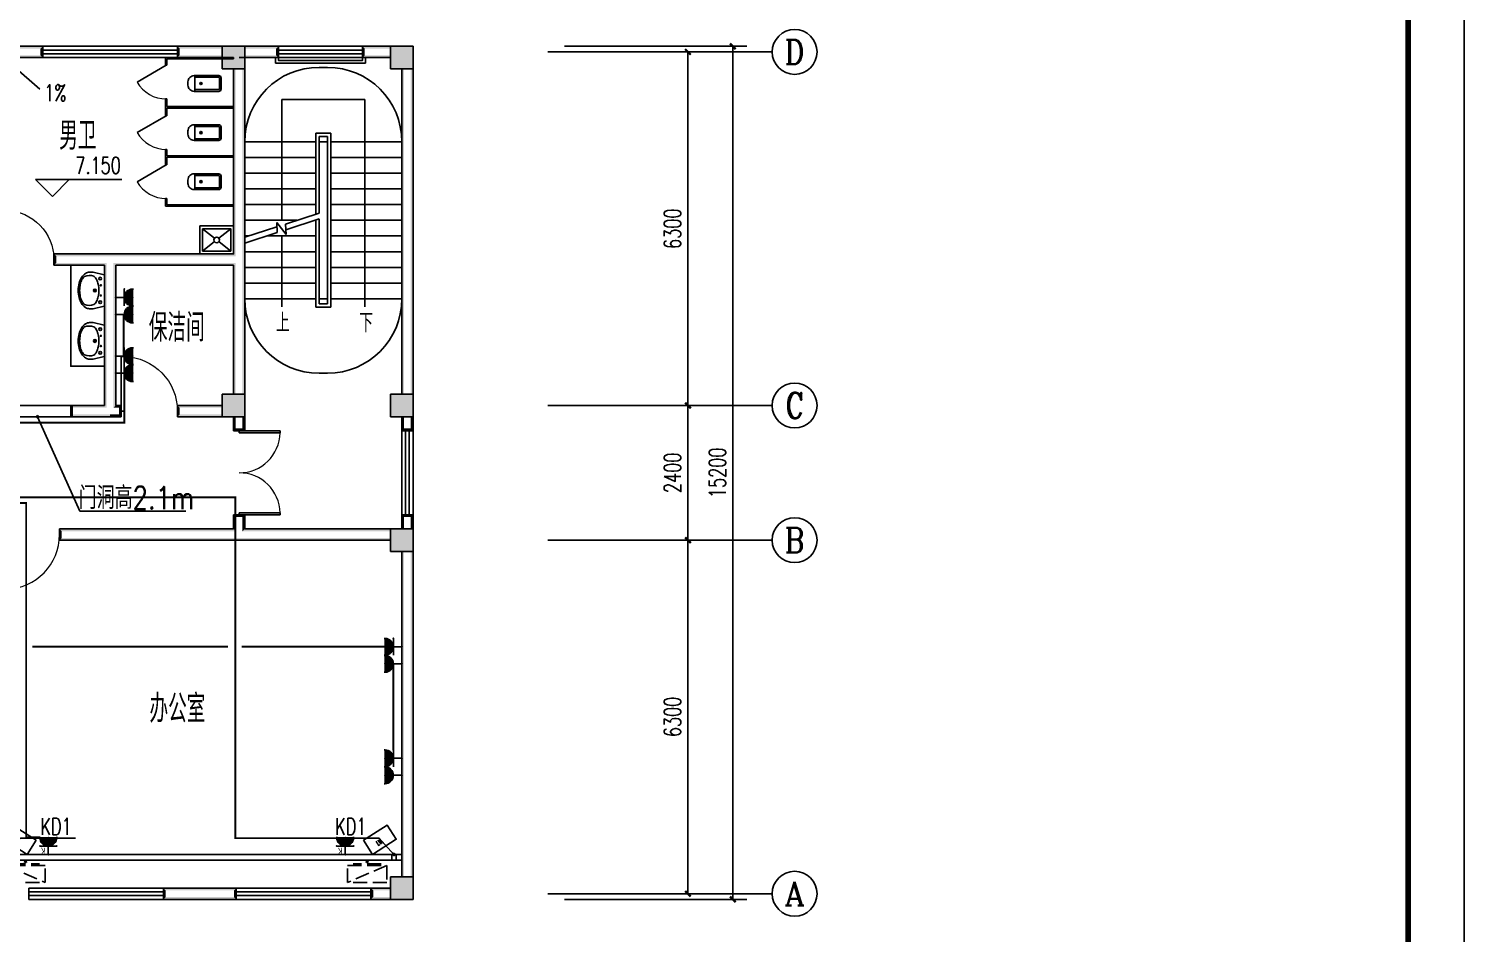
# Model space of a CAD drawing. Extents: x 6250600 to 6678662, y -692028 to -290561.
# Drawn here: x 6365534 to 6391120, y -497293 to -481174 of the extents above; entities that cross this region are included whole.
import ezdxf
from ezdxf.enums import TextEntityAlignment as Align

# ---------------------------------------------------------------- set-up
doc = ezdxf.new("R2010")
doc.units = 0
doc.header["$LTSCALE"] = 1000
doc.header["$MEASUREMENT"] = 0
doc.linetypes.add('DASH', pattern=[0.35, 0.25, -0.1])
doc.layers.get('0').update_dxf_attribs({"linetype": 'CONTINUOUS'})
doc.layers.get('Defpoints').update_dxf_attribs({"linetype": 'CONTINUOUS'})
for name, color, linetype in [('AXIS_TEXT', 7, 'CONTINUOUS'), ('EQUIP-插座', 3, 'CONTINUOUS'), ('PUB_HATCH', 8, 'CONTINUOUS'), ('PUB_TITLE', 4, 'CONTINUOUS'), ('TEL_TEXT', 7, 'CONTINUOUS'), ('WIRE-照明', 1, 'CONTINUOUS'), ('建筑底图', 251, 'CONTINUOUS')]:
    doc.layers.add(name, color=color, linetype=linetype)
doc.styles.add('_HZTXT', font='txt.shx', dxfattribs={"width": 0.8, "bigfont": 'HZTXT.shx'})
doc.styles.add('_TCH_AXIS', font='COMPLEX', dxfattribs={"bigfont": 'GBCBIG'})
doc.styles.add('_TCH_DIM', font='SIMPLEX', dxfattribs={"bigfont": 'GBCBIG'})
doc.styles.add('_TCH_DIM_T3', font='SIMPLEX', dxfattribs={"width": 0.705882, "bigfont": 'GBCBIG'})
doc.styles.add('_TCH_LABEL', font='COMPLEX', dxfattribs={"bigfont": 'GBCBIG'})
doc.styles.add('_TEL_DIM', font='sceie.shx', dxfattribs={"width": 0.8, "height": 3.5, "bigfont": 'sceic.shx'})
doc.styles.add('COMPLEX', font='COMPLEX')
doc.styles.add('DIM_FONT', font='SIMPLEX', dxfattribs={"width": 0.7, "bigfont": 'GBCBIG'})
doc.styles.add('schuco', font='sceie.shx', dxfattribs={"width": 0.7, "bigfont": 'sceic.shx'})
doc.dimstyles.new('_TCH_ARCH&&100', dxfattribs={"dimtxt": 297.5, "dimasz": 100, "dimexe": 250, "dimexo": 300, "dimgap": 126.25, "dimtad": 1, "dimdec": 0, "dimzin": 0, "dimdsep": 46, "dimtxsty": '_TCH_DIM_T3', "dimblk": 'ARCHTICK', "dimcen": 0.09, "dimclrt": 7, "dimazin": 2, "dimtfac": 1, "dimtdec": 0, "dimtix": 1, "dimtmove": 2, "dimatfit": 3, "dimfxl": 0, "dimtolj": 1, "dimtzin": 0, "dimarcsym": 0})

# ---------------------------------------------------------------- blocks, each defined once
blk = doc.blocks.new('$equip$00001848')
for p, q in [((-0.5, 1.05), (-0.5, 1)), ((-0.5, 1), (0.5, 1)), ((0.5, 1.05), (0.5, 1)), ((0.513, 1.05), (0.513, 1)), ((0.513, 1), (1.513, 1)), ((1.513, 1.05), (1.513, 1)), ((0, 0.5), (0, 0)), ((1.513, 0.5), (0.513, 0.5)), ((1.013, 0.5), (1.013, 0))]:
    blk.add_line(p, q)
for centre in [(0, 1), (1.013, 1)]:
    blk.add_arc(centre, 0.5, 180, 0)
for p in [(0, 1), (1.013, 1), (0, 0), (1.013, 0), (1.513, 0.5)]:
    blk.add_point(p)
for points in [[(0.433, 0.75), (-0.433, 0.75), (0.5, 1), (-0.5, 1)], [(1.446, 0.75), (0.58, 0.75), (1.513, 1), (0.513, 1)], [(0.25, 0.567), (-0.25, 0.567), (0.433, 0.75), (-0.433, 0.75)], [(0, 0.5), (0, 0.5), (0.25, 0.567), (-0.25, 0.567)], [(1.263, 0.567), (0.763, 0.567), (1.446, 0.75), (0.58, 0.75)], [(1.013, 0.5), (1.013, 0.5), (1.263, 0.567), (0.763, 0.567)]]:
    blk.add_solid(points)
at = {"layer": 'TEL_TEXT', "style": '_TEL_DIM', "flags": 1}
blk.add_attdef('A', text='', height=0.00002, dxfattribs=at).set_placement((0, 0), align=Align.MIDDLE_CENTER)
blk = doc.blocks.new('$equip$00001765')
for p, q in [((0, 0.55), (0, 1.05)), ((0.5, 0.55), (-0.5, 0.55)), ((-0.5, 0.05), (0.5, 0.05)), ((-0.5, 0), (-0.5, 0.05)), ((0.5, 0), (0.5, 0.05))]:
    blk.add_line(p, q)
blk.add_arc((0, 0.05), 0.5, 0, 180)
for p in [(0, 1.05), (-0.5, 0.55), (0, 0.05), (0.5, 0.55)]:
    blk.add_point(p)
for points in [[(0.433, 0.3), (-0.433, 0.3), (0.5, 0.05), (-0.5, 0.05)], [(0.25, 0.483), (-0.25, 0.483), (0.433, 0.3), (-0.433, 0.3)], [(0, 0.55), (0, 0.55), (0.25, 0.483), (-0.25, 0.483)]]:
    blk.add_solid(points)
at = {"color": 7, "style": '_TEL_DIM'}
blk.add_attdef('$TEXT$', text='', height=0.4, dxfattribs=at).set_placement((0.295, 0.837), align=Align.MIDDLE_CENTER)
at = {"color": 7, "style": '_TEL_DIM', "flags": 1}
blk.add_attdef('A', text='', height=0.00002, dxfattribs=at).set_placement((0, 0), align=Align.MIDDLE_CENTER)
blk = doc.blocks.new('_AXISO')
blk.add_circle((0, 0), 0.5)
at = {"layer": 'AXIS_TEXT', "style": 'COMPLEX', "width": 1.041667}
blk.add_attdef('A', text='', height=0.56, dxfattribs=at).set_placement((-0.25, -0.28), (0.25, -0.28), align=Align.FIT)
blk = doc.blocks.new('_LV12')
for p, q in [((-250, -50), (-39, -219)), ((39, -219), (250, -50)), ((-250, -450), (-39, -281)), ((39, -281), (250, -450))]:
    blk.add_line(p, q)
for points in [[(300, -500), (300, 0), (-300, 0), (-300, -500)], [(250, -450), (250, -50), (-250, -50), (-250, -450)]]:
    blk.add_lwpolyline(points, close=True)
blk.add_circle((0, -250), 50)
blk = doc.blocks.new('$plan$00000344')
for p, q in [((-280, -10), (-280, 0)), ((280, 0), (280, -10)), ((-251, -189), (-251, -186)), ((-248, -183), (-250, -185))]:
    blk.add_line(p, q)
for points in [[(-280, 0), (280, 0)], [(-326, -200), (-280, -5)], [(326, -204), (280, -5)]]:
    blk.add_lwpolyline(points)
for points in [[(-326, -200, 0.008223), (-326, -204, 0.149285)], [(253, -188, 0.098208), (193, -141, 0.066287), (110, -111, 0.052428), (0, -100, 0.052428), (-110, -111, 0.066287), (-193, -141, 0.093876), (-251, -186, 0.171377)], [(-326, -266, 0.149285), (-304, -337, 0.107079), (-231, -408, 0.075625), (-131, -450, 0.062436), (-1, -467, 0.062436), (130, -452, 0.075625), (230, -410, 0.107079), (304, -339, 0.149285), (326, -268, 0.005205), (326, -266, 0.086596)], [(-250, -358, 0.091341), (-193, -401, 0.066287), (-110, -431, 0.052428), (0, -442, 0.052428), (110, -431, 0.066287), (193, -401, 0.091756), (250, -358, 0.171377)]]:
    blk.add_lwpolyline(points, format="xyb")
at = {"flags": 128}
for points in [[(-326, -204), (-326, -268)], [(326, -204), (326, -268)]]:
    blk.add_lwpolyline(points, dxfattribs=at)
for points in [[(-253, -188, 0.172546), (-250, -358, 0.726395)], [(253, -188, -0.172546), (250, -358, -0.726395)]]:
    blk.add_lwpolyline(points, format="xyb", dxfattribs=at)
for centre, radius in [((-210, -75), 24), ((-210, -75), 24), ((-210, -75), 24), ((-90, -65), 10), ((0, -170), 25), ((90, -65), 10), ((210, -75), 24)]:
    blk.add_circle(centre, radius)
at = {"lineweight": 13}
blk.add_circle((0, -170), 15, dxfattribs=at)
blk.add_arc((-250, -186), 1, 131.3224, 180)
blk = doc.blocks.new('$lvtry$00000200')
at = {"color": 0}
for p, q in [((-110, -40), (-110, -470)), ((100, -30), (-100, -30)), ((110, -470), (110, -40))]:
    blk.add_line(p, q, dxfattribs=at)
blk.add_lwpolyline([(100, 0), (-100, 0, 0.414214), (-140, -40), (-140, -480, 0.414214), (-30, -590), (30, -590, 0.414214), (140, -480), (140, -40, 0.414214)], format="xyb", close=True, dxfattribs=at)
blk.add_lwpolyline([(140, -470), (-140, -470)], dxfattribs=at)
blk.add_circle((0, -359), 20, dxfattribs=at)
for centre, start, end in [((-100, -40), 90, 180), ((100, -40), 0, 90)]:
    blk.add_arc(centre, 10, start, end, dxfattribs=at)
for p in [(0, 0), (0, -359)]:
    blk.add_point(p, dxfattribs=at)
blk = doc.blocks.new('$TCHSYS$APDOOR2D')
blk.add_line((0.5, 0), (0, 0.866))
at = {"lineweight": 13}
blk.add_arc((0.5, 0), 1, 120, 180, dxfattribs=at)
blk = doc.blocks.new('A$C2E081725')
at = {"linetype": 'DASH'}
for p, q in [((700, 94), (0, 394)), ((600, 64), (100, 64)), ((138, 94), (138, 64)), ((350, 8), (327, 39)), ((350, 49), (350, 0)), ((350, 8), (373, 39)), ((563, 94), (563, 64))]:
    blk.add_line(p, q, dxfattribs=at)
blk.add_lwpolyline([(0, 394), (0, 94), (700, 94), (700, 394)], close=True, dxfattribs=at)
blk = doc.blocks.new('_ArchTick')
at = {"color": 0, "linetype": 'ByBlock', "const_width": 0.4}
blk.add_lwpolyline([(-0.5, -0.5), (0.5, 0.5)], dxfattribs=at)
blk = doc.blocks.new('*D333')
at = {"layer": 'Defpoints', "color": 0, "transparency": 16777216}
for p in [(6374784, -481488), (6378084, -481488), (6374784, -496688)]:
    blk.add_point(p, dxfattribs=at)
at = {"layer": '建筑底图', "color": 0, "lineweight": -2, "transparency": 16777216}
for p, q in [((6375084, -481488), (6378334, -481488)), ((6378084, -496688), (6378084, -481488)), ((6375084, -496688), (6378334, -496688))]:
    blk.add_line(p, q, dxfattribs=at)
at = {"layer": '建筑底图', "color": 0, "lineweight": -2, "transparency": 16777216, "xscale": 100, "yscale": 100, "zscale": 100}
for p, rotation in [((6378084, -481488), 90), ((6378084, -496688), 270)]:
    blk.add_blockref('_ArchTick', p, dxfattribs=dict(at, rotation=rotation))
at = {"layer": '建筑底图', "color": 7, "transparency": 16777216, "insert": (6377809, -489088), "char_height": 297.5, "attachment_point": 5, "rotation": 90, "style": '_TCH_DIM_T3'}
blk.add_mtext('\\A1;15200', dxfattribs=at)
blk = doc.blocks.new('*D334')
at = {"layer": 'Defpoints', "color": 0, "transparency": 16777216}
for p in [(6374784, -490288), (6377284, -490288), (6374784, -496588)]:
    blk.add_point(p, dxfattribs=at)
at = {"layer": '建筑底图', "color": 0, "lineweight": -2, "transparency": 16777216}
for p, q in [((6375084, -490288), (6377534, -490288)), ((6377284, -496588), (6377284, -490288)), ((6375084, -496588), (6377534, -496588))]:
    blk.add_line(p, q, dxfattribs=at)
at = {"layer": '建筑底图', "color": 0, "lineweight": -2, "transparency": 16777216, "xscale": 100, "yscale": 100, "zscale": 100}
for p, rotation in [((6377284, -490288), 90), ((6377284, -496588), 270)]:
    blk.add_blockref('_ArchTick', p, dxfattribs=dict(at, rotation=rotation))
at = {"layer": '建筑底图', "color": 7, "transparency": 16777216, "insert": (6377009, -493438), "char_height": 297.5, "attachment_point": 5, "rotation": 90, "style": '_TCH_DIM_T3'}
blk.add_mtext('\\A1;6300', dxfattribs=at)
blk = doc.blocks.new('*D335')
at = {"layer": 'Defpoints', "color": 0, "transparency": 16777216}
for p in [(6374784, -487888), (6377284, -487888), (6374784, -490288)]:
    blk.add_point(p, dxfattribs=at)
at = {"layer": '建筑底图', "color": 0, "lineweight": -2, "transparency": 16777216}
for p, q in [((6375084, -487888), (6377534, -487888)), ((6377284, -490288), (6377284, -487888)), ((6375084, -490288), (6377534, -490288))]:
    blk.add_line(p, q, dxfattribs=at)
at = {"layer": '建筑底图', "color": 0, "lineweight": -2, "transparency": 16777216, "xscale": 100, "yscale": 100, "zscale": 100}
for p, rotation in [((6377284, -487888), 90), ((6377284, -490288), 270)]:
    blk.add_blockref('_ArchTick', p, dxfattribs=dict(at, rotation=rotation))
at = {"layer": '建筑底图', "color": 7, "transparency": 16777216, "insert": (6377009, -489088), "char_height": 297.5, "attachment_point": 5, "rotation": 90, "style": '_TCH_DIM_T3'}
blk.add_mtext('\\A1;2400', dxfattribs=at)
blk = doc.blocks.new('*D336')
at = {"layer": 'Defpoints', "color": 0, "transparency": 16777216}
for p in [(6374784, -481588), (6377284, -481588), (6374784, -487888)]:
    blk.add_point(p, dxfattribs=at)
at = {"layer": '建筑底图', "color": 0, "lineweight": -2, "transparency": 16777216}
for p, q in [((6375084, -481588), (6377534, -481588)), ((6377284, -487888), (6377284, -481588)), ((6375084, -487888), (6377534, -487888))]:
    blk.add_line(p, q, dxfattribs=at)
at = {"layer": '建筑底图', "color": 0, "lineweight": -2, "transparency": 16777216, "xscale": 100, "yscale": 100, "zscale": 100}
for p, rotation in [((6377284, -481588), 90), ((6377284, -487888), 270)]:
    blk.add_blockref('_ArchTick', p, dxfattribs=dict(at, rotation=rotation))
at = {"layer": '建筑底图', "color": 7, "transparency": 16777216, "insert": (6377009, -484738), "char_height": 297.5, "attachment_point": 5, "rotation": 90, "style": '_TCH_DIM_T3'}
blk.add_mtext('\\A1;6300', dxfattribs=at)
blk = doc.blocks.new('$DorLib2D$00000002')
for p, q in [((-0.5, 0), (-0.5, 0.4875)), ((-0.475, 0.4875), (-0.5, 0.4875)), ((-0.475, 0), (-0.475, 0.4875)), ((0.475, 0), (0.475, 0.4875)), ((0.475, 0.4875), (0.5, 0.4875)), ((0.5, 0), (0.5, 0.4875)), ((-0.5, 0), (-0.475, 0)), ((0.5, 0), (0.475, 0))]:
    blk.add_line(p, q)
at = {"lineweight": 13}
for centre, start, end in [((-0.4875, 0), 0, 88.53072), ((0.4875, 0), 91.46928, 180)]:
    blk.add_arc(centre, 0.4875, start, end, dxfattribs=at)
blk = doc.blocks.new('_FZH')
blk.add_lwpolyline([(-0.5, -0.5), (0.5, -0.5), (0.5, 0.5), (-0.5, 0.5)], close=True)
at = {"layer": 'PUB_HATCH'}
blk.add_solid([(-0.5, -0.5), (0.5, -0.5), (-0.5, 0.5), (0.5, 0.5)], dxfattribs=at)
blk = doc.blocks.new('$DorLib2D$00000001')
for p, q in [((0.45, 0.975), (0.5, 0.975)), ((0.45, 0), (0.45, 0.975)), ((0.5, 0), (0.5, 0.975)), ((0.5, 0), (0.45, 0))]:
    blk.add_line(p, q)
at = {"lineweight": 13}
blk.add_arc((0.475, 0), 0.975, 91.4693, 180, dxfattribs=at)
blk = doc.blocks.new('$WINLIB2D$00000001')
at = {"color": 0}
for points in [[(-0.5, 0.5), (-0.5, -0.5)], [(-0.5, 0.5), (0.5, 0.5)], [(0.5, -0.5), (0.5, 0.5)], [(0.5, 0.167), (-0.5, 0.167)], [(0.5, -0.167), (-0.5, -0.167)], [(-0.5, -0.5), (0.5, -0.5)]]:
    blk.add_lwpolyline(points, dxfattribs=at)
blk = doc.blocks.new('$TCHSYS$WIN2D')
for p, q in [((-0.5, 0.5), (0.5, 0.5)), ((-0.5, 0.5), (-0.5, -0.5)), ((0.5, 0.5), (0.5, -0.5)), ((0.5, 0.167), (-0.5, 0.167)), ((0.5, -0.167), (-0.5, -0.167)), ((-0.5, -0.5), (0.5, -0.5))]:
    blk.add_line(p, q)

msp = doc.modelspace()

# ---------------------------------------------------------------- hatches: boundary and pattern name
at = {"layer": '建筑底图'}
for points in [[(6365084.5, -481487.6), (6365084.5, -481527.6), (6365744.5, -481527.6), (6365784.5, -481487.6)], [(6365784.5, -481687.6), (6365784.5, -481487.6), (6365744.5, -481527.6), (6365744.5, -481647.6)], [(6368984.5, -481527.6), (6368984.5, -481487.6), (6368184.5, -481487.6), (6368224.5, -481527.6)], [(6368184.5, -481487.6), (6368184.5, -481687.6), (6368224.5, -481647.6), (6368224.5, -481527.6)], [(6369384.5, -481487.6), (6368984.5, -481487.6), (6369024.5, -481527.6), (6369344.5, -481527.6)], [(6368984.5, -481487.6), (6368984.5, -481887.6), (6369024.5, -481847.6), (6369024.5, -481527.6)], [(6369384.5, -481887.6), (6369384.5, -481487.6), (6369344.5, -481527.6), (6369344.5, -481847.6)], [(6369384.5, -481487.6), (6369384.5, -481527.6), (6369944.5, -481527.6), (6369984.5, -481487.6)], [(6369984.5, -481687.6), (6369984.5, -481487.6), (6369944.5, -481527.6), (6369944.5, -481647.6)], [(6371984.5, -481527.6), (6371984.5, -481487.6), (6371484.5, -481487.6), (6371524.5, -481527.6)], [(6371484.5, -481487.6), (6371484.5, -481687.6), (6371524.5, -481647.6), (6371524.5, -481527.6)], [(6372384.5, -481487.6), (6371984.5, -481487.6), (6372024.5, -481527.6), (6372344.5, -481527.6)], [(6371984.5, -481487.6), (6371984.5, -481887.6), (6372024.5, -481847.6), (6372024.5, -481527.6)], [(6372384.5, -481887.6), (6372384.5, -481487.6), (6372344.5, -481527.6), (6372344.5, -481847.6)], [(6365084.5, -481647.6), (6365084.5, -481687.6), (6365784.5, -481687.6), (6365744.5, -481647.6)], [(6368984.5, -481687.6), (6368984.5, -481647.6), (6368224.5, -481647.6), (6368184.5, -481687.6)], [(6369384.5, -481647.6), (6369384.5, -481687.6), (6369984.5, -481687.6), (6369944.5, -481647.6)], [(6371984.5, -481687.6), (6371984.5, -481647.6), (6371524.5, -481647.6), (6371484.5, -481687.6)], [(6368984.5, -481887.6), (6369384.5, -481887.6), (6369344.5, -481847.6), (6369024.5, -481847.6)], [(6369224.5, -481887.6), (6369184.5, -481887.6), (6369184.5, -485187.6), (6369224.5, -485227.6)], [(6369384.5, -481887.6), (6369344.5, -481887.6), (6369344.5, -485287.6), (6369384.5, -485287.6)], [(6371984.5, -481887.6), (6372384.5, -481887.6), (6372344.5, -481847.6), (6372024.5, -481847.6)], [(6372184.5, -487687.6), (6372224.5, -487687.6), (6372224.5, -481887.6), (6372184.5, -481887.6)], [(6372344.5, -487687.6), (6372384.5, -487687.6), (6372384.5, -481887.6), (6372344.5, -481887.6)], [(6366484.5, -485187.6), (6365984.5, -485187.6), (6366024.5, -485227.6), (6366484.5, -485227.6)], [(6365984.5, -485187.6), (6365984.5, -485387.6), (6366024.5, -485347.6), (6366024.5, -485227.6)], [(6365984.5, -485387.6), (6366484.5, -485387.6), (6366484.5, -485347.6), (6366024.5, -485347.6)], [(6366984.5, -485187.6), (6366484.5, -485187.6), (6366484.5, -485227.6), (6366984.5, -485227.6)], [(6366884.5, -485387.6), (6366484.5, -485387.6), (6366484.5, -485347.6), (6366924.5, -485347.6)], [(6366884.5, -487887.6), (6366884.5, -485387.6), (6366924.5, -485347.6), (6366924.5, -487927.6)], [(6369184.5, -485187.6), (6366984.5, -485187.6), (6366984.5, -485227.6), (6369224.5, -485227.6)], [(6367084.5, -487887.6), (6367084.5, -485387.6), (6367044.5, -485347.6), (6367044.5, -487927.6)], [(6369184.5, -485387.6), (6367084.5, -485387.6), (6367044.5, -485347.6), (6369224.5, -485347.6)], [(6369184.5, -487687.6), (6369224.5, -487687.6), (6369224.5, -485347.6), (6369184.5, -485387.6)], [(6369344.5, -487687.6), (6369384.5, -487687.6), (6369384.5, -485287.6), (6369344.5, -485287.6)], [(6366884.5, -487887.6), (6366284.5, -487887.6), (6366284.5, -487927.6), (6366924.5, -487927.6)], [(6366284.5, -488087.6), (6366284.5, -487887.6), (6366324.5, -487887.6), (6366324.5, -488087.6)], [(6367184.5, -487887.6), (6367084.5, -487887.6), (6367044.5, -487927.6), (6367144.5, -487927.6)], [(6367184.5, -488087.6), (6367184.5, -487887.6), (6367144.5, -487927.6), (6367144.5, -488047.6)], [(6368984.5, -487927.6), (6368984.5, -487887.6), (6368184.5, -487887.6), (6368224.5, -487927.6)], [(6368184.5, -487887.6), (6368184.5, -488087.6), (6368224.5, -488047.6), (6368224.5, -487927.6)], [(6369384.5, -487687.6), (6368984.5, -487687.6), (6369024.5, -487727.6), (6369344.5, -487727.6)], [(6368984.5, -487687.6), (6368984.5, -488087.6), (6369024.5, -488047.6), (6369024.5, -487727.6)], [(6369384.5, -488087.6), (6369384.5, -487687.6), (6369344.5, -487727.6), (6369344.5, -488047.6)], [(6372384.5, -487687.6), (6371984.5, -487687.6), (6372024.5, -487727.6), (6372344.5, -487727.6)], [(6371984.5, -487687.6), (6371984.5, -488087.6), (6372024.5, -488047.6), (6372024.5, -487727.6)], [(6372384.5, -488087.6), (6372384.5, -487687.6), (6372344.5, -487727.6), (6372344.5, -488047.6)], [(6366984.5, -488087.6), (6366284.5, -488087.6), (6366284.5, -488047.6), (6366984.5, -488047.6)], [(6366984.5, -488087.6), (6367184.5, -488087.6), (6367144.5, -488047.6), (6366984.5, -488047.6)], [(6368984.5, -488087.6), (6368984.5, -488047.6), (6368224.5, -488047.6), (6368184.5, -488087.6)], [(6368984.5, -488087.6), (6369384.5, -488087.6), (6369344.5, -488047.6), (6369024.5, -488047.6)], [(6369224.5, -488087.6), (6369184.5, -488087.6), (6369184.5, -488337.6), (6369224.5, -488297.6)], [(6369384.5, -488087.6), (6369344.5, -488087.6), (6369344.5, -488297.6), (6369384.5, -488337.6)], [(6371984.5, -488087.6), (6372384.5, -488087.6), (6372344.5, -488047.6), (6372024.5, -488047.6)], [(6372224.5, -488087.6), (6372184.5, -488087.6), (6372184.5, -488337.6), (6372224.5, -488297.6)], [(6372384.5, -488087.6), (6372344.5, -488087.6), (6372344.5, -488297.6), (6372384.5, -488337.6)], [(6369184.5, -488337.6), (6369384.5, -488337.6), (6369344.5, -488297.6), (6369224.5, -488297.6)], [(6372184.5, -488337.6), (6372384.5, -488337.6), (6372344.5, -488297.6), (6372224.5, -488297.6)], [(6369384.5, -489837.6), (6369184.5, -489837.6), (6369224.5, -489877.6), (6369344.5, -489877.6)], [(6369184.5, -489837.6), (6369184.5, -490087.6), (6369224.5, -490127.6), (6369224.5, -489877.6)], [(6369384.5, -490087.6), (6369384.5, -489837.6), (6369344.5, -489877.6), (6369344.5, -490127.6)], [(6372384.5, -489837.6), (6372184.5, -489837.6), (6372224.5, -489877.6), (6372344.5, -489877.6)], [(6372184.5, -490087.6), (6372224.5, -490087.6), (6372224.5, -489877.6), (6372184.5, -489837.6)], [(6372344.5, -490087.6), (6372384.5, -490087.6), (6372384.5, -489837.6), (6372344.5, -489877.6)], [(6369184.5, -490087.6), (6366084.5, -490087.6), (6366124.5, -490127.6), (6369224.5, -490127.6)], [(6366084.5, -490087.6), (6366084.5, -490287.6), (6366124.5, -490247.6), (6366124.5, -490127.6)], [(6371984.5, -490127.6), (6371984.5, -490087.6), (6369384.5, -490087.6), (6369344.5, -490127.6)], [(6372384.5, -490087.6), (6371984.5, -490087.6), (6372024.5, -490127.6), (6372344.5, -490127.6)], [(6371984.5, -490087.6), (6371984.5, -490487.6), (6372024.5, -490447.6), (6372024.5, -490127.6)], [(6372384.5, -490487.6), (6372384.5, -490087.6), (6372344.5, -490127.6), (6372344.5, -490447.6)], [(6366084.5, -490287.6), (6369284.5, -490287.6), (6369284.5, -490247.6), (6366124.5, -490247.6)], [(6371984.5, -490287.6), (6371984.5, -490247.6), (6369284.5, -490247.6), (6369284.5, -490287.6)], [(6371984.5, -490487.6), (6372384.5, -490487.6), (6372344.5, -490447.6), (6372024.5, -490447.6)], [(6372184.5, -496287.6), (6372224.5, -496287.6), (6372224.5, -490487.6), (6372184.5, -490487.6)], [(6372344.5, -496287.6), (6372384.5, -496287.6), (6372384.5, -490487.6), (6372344.5, -490487.6)], [(6372384.5, -496287.6), (6371984.5, -496287.6), (6372024.5, -496327.6), (6372344.5, -496327.6)], [(6371984.5, -496287.6), (6371984.5, -496687.6), (6372024.5, -496647.6), (6372024.5, -496327.6)], [(6372384.5, -496687.6), (6372384.5, -496287.6), (6372344.5, -496327.6), (6372344.5, -496647.6)], [(6368584.5, -496487.6), (6367934.5, -496487.6), (6367974.5, -496527.6), (6368584.5, -496527.6)], [(6367934.5, -496487.6), (6367934.5, -496687.6), (6367974.5, -496647.6), (6367974.5, -496527.6)], [(6369234.5, -496487.6), (6368584.5, -496487.6), (6368584.5, -496527.6), (6369194.5, -496527.6)], [(6369234.5, -496687.6), (6369234.5, -496487.6), (6369194.5, -496527.6), (6369194.5, -496647.6)], [(6371984.5, -496527.6), (6371984.5, -496487.6), (6371634.5, -496487.6), (6371674.5, -496527.6)], [(6371634.5, -496487.6), (6371634.5, -496687.6), (6371674.5, -496647.6), (6371674.5, -496527.6)], [(6367934.5, -496687.6), (6368584.5, -496687.6), (6368584.5, -496647.6), (6367974.5, -496647.6)], [(6368584.5, -496687.6), (6369234.5, -496687.6), (6369194.5, -496647.6), (6368584.5, -496647.6)], [(6371984.5, -496687.6), (6371984.5, -496647.6), (6371674.5, -496647.6), (6371634.5, -496687.6)], [(6371984.5, -496687.6), (6372384.5, -496687.6), (6372344.5, -496647.6), (6372024.5, -496647.6)]]:
    msp.add_hatch(color=256, dxfattribs=at).paths.add_polyline_path(points)

# ---------------------------------------------------------------- linework, layer by layer
at = {"layer": 'PUB_TITLE', "color": 4}
msp.add_lwpolyline([(6331719.6, -512141.8), (6391119.6, -512141.8), (6391119.6, -470141.8), (6331719.6, -470141.8)], close=True, dxfattribs=at)
at = {"layer": 'PUB_TITLE', "color": 4, "const_width": 100}
msp.add_lwpolyline([(6334219.6, -511141.8), (6390119.6, -511141.8), (6390119.6, -471141.8), (6334219.6, -471141.8)], close=True, dxfattribs=at)
at = {"layer": 'WIRE-照明', "color": 1, "const_width": 35}
for points in [[(6367227, -487008), (6367227, -486267.6)], [(6371024.9, -495597.7), (6369217.8, -495597.7), (6369217.8, -489526.7), (6355266.5, -489526.7), (6355266.5, -486667.5)], [(6369083.8, -492187.1), (6365601.5, -492187)], [(6371884.5, -492186.9), (6369330.3, -492186.9)], [(6372034.5, -494023.8), (6372034.5, -492490.9)]]:
    msp.add_lwpolyline(points, dxfattribs=at)
at = {"layer": 'WIRE-照明', "const_width": 35}
for points in [[(6355146.5, -486667.5), (6355146.5, -489624.7), (6365489, -489624.7), (6365489, -495581.6), (6365733.1, -495581.6)], [(6355386.5, -486907.8), (6355386.5, -488194.1), (6367236.1, -488194.1), (6367236.1, -487311.7)]]:
    msp.add_lwpolyline(points, dxfattribs=at)
at = {"layer": '建筑底图'}
for p, q in [((6365784.5, -481487.6), (6365084.5, -481487.6)), ((6365784.5, -481687.6), (6365784.5, -481487.6)), ((6368984.5, -481487.6), (6368184.5, -481487.6)), ((6368184.5, -481487.6), (6368184.5, -481687.6)), ((6369984.5, -481487.6), (6369384.5, -481487.6)), ((6369984.5, -481687.6), (6369984.5, -481487.6)), ((6371984.5, -481487.6), (6371484.5, -481487.6)), ((6371484.5, -481487.6), (6371484.5, -481687.6)), ((6365084.5, -481687.6), (6365784.5, -481687.6)), ((6369184.5, -481687.6), (6367972, -481687.6)), ((6367972, -481687.6), (6367972, -481825.1)), ((6369184.5, -481712.6), (6367997, -481712.6)), ((6367997, -481825.1), (6367997, -481712.6)), ((6368184.5, -481687.6), (6368984.5, -481687.6)), ((6369184.5, -481712.6), (6369184.5, -481687.6)), ((6371984.5, -481687.6), (6369284.5, -481687.6)), ((6369384.5, -481687.6), (6369984.5, -481687.6)), ((6371984.5, -481687.6), (6369384.5, -481687.6)), ((6369384.5, -481687.6), (6369384.5, -483187.6)), ((6371484.5, -481687.6), (6371984.5, -481687.6)), ((6374784.5, -481587.6), (6378784.5, -481587.6)), ((6367972, -481825.1), (6367997, -481825.1)), ((6369184.5, -485187.6), (6369184.5, -481887.6)), ((6369384.5, -485287.6), (6369384.5, -481887.6)), ((6370709.5, -481862.6), (6370859.5, -481862.6)), ((6372184.5, -483087.6), (6372184.5, -481887.6)), ((6372184.5, -481887.6), (6372184.5, -487687.6)), ((6372184.5, -483187.6), (6372184.5, -481887.6)), ((6372384.5, -481887.6), (6372384.5, -487687.6)), ((6367972, -482425.1), (6367972, -482575.1)), ((6367997, -482425.1), (6367972, -482425.1)), ((6367997, -482562.6), (6367997, -482425.1)), ((6367972, -482575.1), (6367972, -482725.1)), ((6367972, -482725.1), (6367997, -482725.1)), ((6369184.5, -482562.6), (6367997, -482562.6)), ((6367997, -482725.1), (6367997, -482587.6)), ((6369184.5, -482587.6), (6367997, -482587.6)), ((6369184.5, -482587.6), (6369184.5, -482562.6)), ((6370649.5, -484478.7), (6370649.5, -483037.6)), ((6370649.5, -483037.6), (6370919.5, -483037.6)), ((6370919.5, -483037.6), (6370919.5, -486137.6)), ((6369384.5, -484890.9), (6369384.5, -483187.6)), ((6369384.5, -483187.6), (6370649.5, -483187.6)), ((6369384.5, -483187.6), (6370649.5, -483187.6)), ((6370709.5, -484459.1), (6370709.5, -483097.6)), ((6370709.5, -483097.6), (6370859.5, -483097.6)), ((6370709.5, -484459.1), (6370709.5, -483187.6)), ((6370709.5, -483187.6), (6370859.5, -483187.6)), ((6370859.5, -483097.6), (6370859.5, -486077.6)), ((6370859.5, -483187.6), (6370859.5, -485987.6)), ((6372184.5, -483187.6), (6370919.5, -483187.6)), ((6370919.5, -483187.6), (6372184.5, -483187.6)), ((6372184.5, -483187.6), (6372184.5, -485987.6)), ((6367972, -483325.1), (6367972, -483450.1)), ((6367997, -483325.1), (6367972, -483325.1)), ((6367972, -483450.1), (6367972, -483600.1)), ((6367997, -483437.6), (6367997, -483325.1)), ((6369184.5, -483437.6), (6367997, -483437.6)), ((6367997, -483600.1), (6367997, -483462.6)), ((6369184.5, -483462.6), (6367997, -483462.6)), ((6369184.5, -483462.6), (6369184.5, -483437.6)), ((6369384.5, -483467.6), (6370649.5, -483467.6)), ((6372184.5, -483467.6), (6370919.5, -483467.6)), ((6367972, -483600.1), (6367997, -483600.1)), ((6369384.5, -483747.6), (6370649.5, -483747.6)), ((6372184.5, -483747.6), (6370919.5, -483747.6)), ((6365956, -484162.8), (6365656, -483862.8)), ((6365656, -483862.8), (6367196.2, -483862.8)), ((6365956, -484162.8), (6366256, -483862.8)), ((6369384.5, -484027.6), (6370649.5, -484027.6)), ((6372184.5, -484027.6), (6370919.5, -484027.6)), ((6367972, -484200.1), (6367972, -484337.6)), ((6367997, -484200.1), (6367972, -484200.1)), ((6367997, -484312.6), (6367997, -484200.1)), ((6369184.5, -484312.6), (6367997, -484312.6)), ((6369184.5, -484337.6), (6369184.5, -484312.6)), ((6369384.5, -484307.6), (6370649.5, -484307.6)), ((6372184.5, -484307.6), (6370919.5, -484307.6)), ((6369184.5, -484337.6), (6367972, -484337.6)), ((6370110.7, -484654.3), (6370709.5, -484459.1)), ((6370116.2, -484757.6), (6370709.5, -484564.3)), ((6370709.5, -485987.6), (6370709.5, -484564.3)), ((6370709.5, -486077.6), (6370709.5, -484564.3)), ((6369384.5, -484587.6), (6370315.2, -484587.6)), ((6369384.5, -484890.9), (6369958.8, -484703.7)), ((6369384.5, -484996.1), (6369964.3, -484807.1)), ((6369964.3, -484807.1), (6369954.8, -484628.9)), ((6369954.8, -484628.9), (6370120.6, -484840.8)), ((6370120.6, -484840.8), (6370110.7, -484654.3)), ((6370637.9, -484587.6), (6370649.5, -484587.6)), ((6370649.5, -486137.6), (6370649.5, -484583.8)), ((6372184.5, -484587.6), (6370919.5, -484587.6)), ((6369384.5, -484867.6), (6369456, -484867.6)), ((6369384.5, -485987.6), (6369384.5, -484996.1)), ((6369778.8, -484867.6), (6370649.5, -484867.6)), ((6372184.5, -484867.6), (6370919.5, -484867.6)), ((6366484.5, -485187.6), (6365984.5, -485187.6)), ((6365984.5, -485187.6), (6365984.5, -485387.6)), ((6366984.5, -485187.6), (6366484.5, -485187.6)), ((6369184.5, -485187.6), (6366984.5, -485187.6)), ((6369384.5, -485147.6), (6370649.5, -485147.6)), ((6369384.5, -487687.6), (6369384.5, -485287.6)), ((6372184.5, -485147.6), (6370919.5, -485147.6)), ((6365984.5, -485387.6), (6366484.5, -485387.6)), ((6366884.5, -485387.6), (6366484.5, -485387.6)), ((6366884.5, -487887.6), (6366884.5, -485387.6)), ((6367084.5, -487887.6), (6367084.5, -485387.6)), ((6369184.5, -485387.6), (6367084.5, -485387.6)), ((6369184.5, -487687.6), (6369184.5, -485387.6)), ((6369384.5, -485427.6), (6370649.5, -485427.6)), ((6372184.5, -485427.6), (6370919.5, -485427.6)), ((6369384.5, -485707.6), (6370649.5, -485707.6)), ((6372184.5, -485707.6), (6370919.5, -485707.6)), ((6369384.5, -485987.6), (6370649.5, -485987.6)), ((6370709.5, -485987.6), (6370859.5, -485987.6)), ((6370859.5, -486077.6), (6370709.5, -486077.6)), ((6372184.5, -485987.6), (6370919.5, -485987.6)), ((6370919.5, -486137.6), (6370649.5, -486137.6)), ((6370709.5, -487312.6), (6370859.5, -487312.6)), ((6365084.5, -487887.6), (6366284.5, -487887.6)), ((6366884.5, -487887.6), (6366284.5, -487887.6)), ((6366284.5, -488087.6), (6366284.5, -487887.6)), ((6367184.5, -487887.6), (6367084.5, -487887.6)), ((6367184.5, -488087.6), (6367184.5, -487887.6)), ((6368984.5, -487887.6), (6368184.5, -487887.6)), ((6368184.5, -487887.6), (6368184.5, -488087.6)), ((6374784.5, -487887.6), (6378784.5, -487887.6)), ((6366284.5, -488087.6), (6365084.5, -488087.6)), ((6366443.4, -489770.8), (6365690.5, -488087.6)), ((6366984.5, -488087.6), (6366284.5, -488087.6)), ((6366984.5, -488087.6), (6367184.5, -488087.6)), ((6368184.5, -488087.6), (6368984.5, -488087.6)), ((6369184.5, -488087.6), (6369184.5, -488337.6)), ((6369384.5, -488337.6), (6369384.5, -488087.6)), ((6372184.5, -488087.6), (6372184.5, -488337.6)), ((6372384.5, -488337.6), (6372384.5, -488087.6)), ((6369184.5, -488337.6), (6369384.5, -488337.6)), ((6372184.5, -488337.6), (6372384.5, -488337.6)), ((6366443.4, -489770.8), (6368336.3, -489770.8)), ((6369384.5, -489837.6), (6369184.5, -489837.6)), ((6369184.5, -489837.6), (6369184.5, -490087.6)), ((6369384.5, -490087.6), (6369384.5, -489837.6)), ((6372384.5, -489837.6), (6372184.5, -489837.6)), ((6372184.5, -489837.6), (6372184.5, -490087.6)), ((6372384.5, -490087.6), (6372384.5, -489837.6)), ((6369184.5, -490087.6), (6366084.5, -490087.6)), ((6366084.5, -490087.6), (6366084.5, -490287.6)), ((6369384.5, -490087.6), (6371984.5, -490087.6)), ((6366084.5, -490287.6), (6369284.5, -490287.6)), ((6369284.5, -490287.6), (6371984.5, -490287.6)), ((6374784.5, -490287.6), (6378784.5, -490287.6)), ((6372184.5, -490487.6), (6372184.5, -496287.6)), ((6372384.5, -490487.6), (6372384.5, -496287.6)), ((6364984.5, -495887.6), (6368484.5, -495887.6)), ((6364984.5, -495987.6), (6368484.5, -495987.6)), ((6368484.5, -495887.6), (6372184.5, -495887.6)), ((6368484.5, -495987.6), (6372184.5, -495987.6)), ((6368584.5, -496487.6), (6367934.5, -496487.6)), ((6367934.5, -496487.6), (6367934.5, -496687.6)), ((6369234.5, -496487.6), (6368584.5, -496487.6)), ((6369234.5, -496687.6), (6369234.5, -496487.6)), ((6371984.5, -496487.6), (6371634.5, -496487.6)), ((6371634.5, -496487.6), (6371634.5, -496687.6)), ((6374784.5, -496587.6), (6378784.5, -496587.6)), ((6367934.5, -496687.6), (6368584.5, -496687.6)), ((6368584.5, -496687.6), (6369234.5, -496687.6)), ((6371634.5, -496687.6), (6371984.5, -496687.6))]:
    msp.add_line(p, q, dxfattribs=at)
for points in [[(6369934.5, -481687.6), (6369934.5, -481787.6), (6371534.5, -481787.6), (6371534.5, -481687.6)], [(6369984.5, -481687.6), (6369984.5, -481737.6), (6371484.5, -481737.6), (6371484.5, -481687.6)], [(6365732.8, -482249.6), (6365543.5, -482084.6), (6365317.4, -481887.5)], [(6371522, -486127.6), (6371522, -482437.6), (6370047, -482437.6), (6370047, -484587.6), (6370047, -484287.6)], [(6370047, -486127.6), (6370047, -484867.6), (6370047, -485167.6)], [(6366884.5, -487187.6), (6366284.5, -487187.6), (6366284.5, -485387.6), (6366884.5, -485387.6)], [(6366367.1, -495597.7), (6365386.1, -495597.7), (6365124.5, -495887.6)], [(6370901.8, -495597.7), (6371782.9, -495597.7), (6372044.5, -495887.6)]]:
    msp.add_lwpolyline(points, dxfattribs=at)
for points in [[(6365682.4, -488069.3, 1), (6365698.7, -488105.9, 1)], [(6372031.1, -495872.7, 1), (6372057.9, -495902.4, 1)]]:
    msp.add_lwpolyline(points, format="xyb", close=True, dxfattribs=at)
for points in [[(6365667.3, -495635.2), (6365505.2, -495887.6), (6365084.5, -495617.4), (6365246.6, -495364.9)], [(6371501.7, -495635.2), (6371663.8, -495887.6), (6372084.5, -495617.4), (6371922.3, -495364.9)], [(6372004.5, -495987.6), (6372084.5, -495987.6), (6372084.5, -495887.6), (6372004.5, -495887.6)]]:
    msp.add_lwpolyline(points, close=True, dxfattribs=at)
for centre, start, end in [((6370709.5, -483187.6), 90, 180), ((6370859.5, -483187.6), 360, 90), ((6370709.5, -485987.6), 180, 270), ((6370859.5, -485987.6), 270, 0)]:
    msp.add_arc(centre, 1325, start, end, dxfattribs=at)

# ---------------------------------------------------------------- block references
at = {"layer": 'EQUIP-插座', "color": 0, "yscale": 300, "zscale": 300}
for p, xscale, rotation in [((6367086.3, -486267.6), -300, 270), ((6367084.5, -487311.7), -300, 270), ((6372184.5, -492490.9), 300, 90), ((6372184.5, -494477.6), 300, 90)]:
    msp.add_blockref('$equip$00001848', p, dxfattribs=dict(at, xscale=xscale, rotation=rotation))
at = {"layer": 'EQUIP-插座', "color": 1, "xscale": 300, "yscale": 300, "zscale": 300, "rotation": 180}
for p in [(6365883.1, -495574.1), (6371174.6, -495574.1)]:
    msp.add_blockref('$equip$00001765', p, dxfattribs=at).add_auto_attribs({'$TEXT$': 'K'})
at = {"layer": '建筑底图'}
ref = msp.add_blockref('_AXISO', (6379184.5, -481587.6), dxfattribs=dict(at, xscale=800, yscale=800, zscale=800))
ref.add_attrib('A', 'D', dxfattribs={"layer": 'AXIS_TEXT', "color": 0, "height": 435.3, "style": '_TCH_AXIS'}).set_placement((6379008.3, -481805.2), (6379360.7, -481805.2), align=Align.FIT)
for name, p, xscale, yscale, zscale, rotation in [('$WINLIB2D$00000001', (6366984.5, -481587.6), -2400, -200.0000044407789, -2400, 7.231655274608784e-09), ('$TCHSYS$WIN2D', (6370734.5, -481587.6), -1500, -200.000005539041, -1500, 6.713573696970343e-08), ('$TCHSYS$APDOOR2D', (6367984.5, -482125.1), -600, -600, 25, 270), ('$TCHSYS$APDOOR2D', (6367984.5, -483025.1), -600, -600, 25, 270), ('$TCHSYS$APDOOR2D', (6367984.5, -483900.1), -600, -600, 25, 270), ('$DorLib2D$00000001', (6365534.5, -485287.6), 900, -900, 900, 180.0000000457569), ('$DorLib2D$00000001', (6367684.5, -487987.6), 1000, -1000, 1000, 179.9999999826926), ('$DorLib2D$00000002', (6369284.5, -489087.6), -1500, -1500, -1500, 90.00000000771503), ('$TCHSYS$WIN2D', (6372284.5, -489087.6), -1500, -199.9999982714653, -1500, 269.9999998714003), ('$WINLIB2D$00000001', (6366734.5, -496587.6), -2400, -200.0000048198272, -2400, 180.0000000469611), ('$WINLIB2D$00000001', (6370434.5, -496587.6), 2400, -200.0000067215879, 2400, 180.0000000596849)]:
    msp.add_blockref(name, p, dxfattribs=dict(at, xscale=xscale, yscale=yscale, zscale=zscale, rotation=rotation))
for name, p, xscale, yscale, zscale in [('_FZH', (6369184.5, -481687.6), 400, 400, 400), ('_FZH', (6372184.5, -481687.6), 400, 400, 400), ('_FZH', (6369184.5, -487887.6), 400, 400, 400), ('_FZH', (6372184.5, -487887.6), 400, 400, 400), ('$DorLib2D$00000001', (6365584.5, -490187.6), -1000, -1000, -1000), ('_FZH', (6372184.5, -490287.6), 400, 400, 400), ('_FZH', (6372184.5, -496487.6), 400, 400, 400)]:
    msp.add_blockref(name, p, dxfattribs=dict(at, xscale=xscale, yscale=yscale, zscale=zscale))
for name, p, rotation in [('$lvtry$00000200', (6368962.4, -482150.1), 270.0000000000845), ('$lvtry$00000200', (6368962.4, -483025.1), 270.0000000000845), ('$lvtry$00000200', (6368962.4, -483900.1), 270.0000000000845), ('_LV12', (6368884.5, -485187.6), 180), ('A$C2E081725', (6365828.4, -495992.1), 180)]:
    msp.add_blockref(name, p, dxfattribs=dict(at, rotation=rotation))
at = {"layer": '建筑底图', "xscale": -1, "yscale": -1, "rotation": 90}
msp.add_blockref('$plan$00000344', (6366884.5, -485837.6), dxfattribs=at)
at = {"layer": '建筑底图', "xscale": -1}
for name, p, rotation in [('$plan$00000344', (6366884.5, -486737.6), 270), ('A$C2E081725', (6371216.3, -495992.1), 180)]:
    msp.add_blockref(name, p, dxfattribs=dict(at, rotation=rotation))
at = {"layer": '建筑底图'}
ref = msp.add_blockref('_AXISO', (6379184.5, -487887.6), dxfattribs=dict(at, xscale=800, yscale=800, zscale=800))
ref.add_attrib('A', 'C', dxfattribs={"layer": 'AXIS_TEXT', "color": 0, "height": 455.7, "style": '_TCH_AXIS'}).set_placement((6379021.7, -488115.4), (6379347.2, -488115.4), align=Align.FIT)
ref = msp.add_blockref('_AXISO', (6379184.5, -490287.6), dxfattribs=dict(at, xscale=800, yscale=800, zscale=800))
ref.add_attrib('A', 'B', dxfattribs={"layer": 'AXIS_TEXT', "color": 0, "height": 435.3, "style": '_TCH_AXIS'}).set_placement((6379008.3, -490505.2), (6379360.7, -490505.2), align=Align.FIT)
ref = msp.add_blockref('_AXISO', (6379184.5, -496587.6), dxfattribs=dict(at, xscale=800, yscale=800, zscale=800))
ref.add_attrib('A', 'A', dxfattribs={"layer": 'AXIS_TEXT', "color": 0, "height": 425.2, "style": '_TCH_AXIS'}).set_placement((6379002.3, -496800.2), (6379366.7, -496800.2), align=Align.FIT)

# ---------------------------------------------------------------- texts
for s, height, style, width, p in [('1%', 297.5, '_TCH_AXIS', 0.705882, (6365811.9, -482467.4)), ('男卫', 500, 'schuco', 0.7, (6366077.7, -483330.1)), ('7.150', 297.5, '_TCH_DIM', 0.705882, (6366366.2, -483757.8)), ('保洁间', 500, 'schuco', 0.7, (6367674.3, -486749.2)), ('门洞高2.1m', 400, '_HZTXT', 0.8, (6366425.7, -489732.4)), ('办公室', 500, 'schuco', 0.7, (6367686.8, -493539.3)), ('KD1', 297.5, '_TCH_LABEL', 0.705882, (6365741.8, -495537.6)), ('KD1', 297.5, '_TCH_LABEL', 0.705882, (6370997.1, -495537.6))]:
    msp.add_text(s, height=height, dxfattribs=dict(at, style=style, width=width)).set_placement(p)
at = {"layer": '建筑底图', "style": '_TCH_DIM'}
for s, p in [('上', (6369942.7, -486582.6)), ('下', (6371427, -486582.6))]:
    msp.add_text(s, height=337.6, dxfattribs=at).set_placement(p)
at = {"layer": '建筑底图', "style": 'DIM_FONT', "width": 0.494118}
msp.add_text('LW', height=89.65, rotation=32.71669, dxfattribs=at).set_placement((6371763.4, -495733.5))

# ---------------------------------------------------------------- dimensions: what is measured, and where the dimension line sits
at = {"layer": '建筑底图'}
for p1, p2, distance, picture, middle in [((6374784.5, -496687.6), (6374784.5, -481487.6), -3300, '*D333', (6377809.5, -489087.6)), ((6374784.5, -487887.6), (6374784.5, -481587.6), -2500, '*D336', (6377009.5, -484737.6)), ((6374784.5, -490287.6), (6374784.5, -487887.6), -2500, '*D335', (6377009.5, -489087.6)), ((6374784.5, -496587.6), (6374784.5, -490287.6), -2500, '*D334', (6377009.5, -493437.6))]:
    dim = msp.add_aligned_dim(p1=p1, p2=p2, distance=distance, dimstyle='_TCH_ARCH&&100', dxfattribs=at)
    dim.commit()
    dim.dimension.update_dxf_attribs({"geometry": picture, "text_midpoint": middle})

doc.saveas('drawing.dxf')
